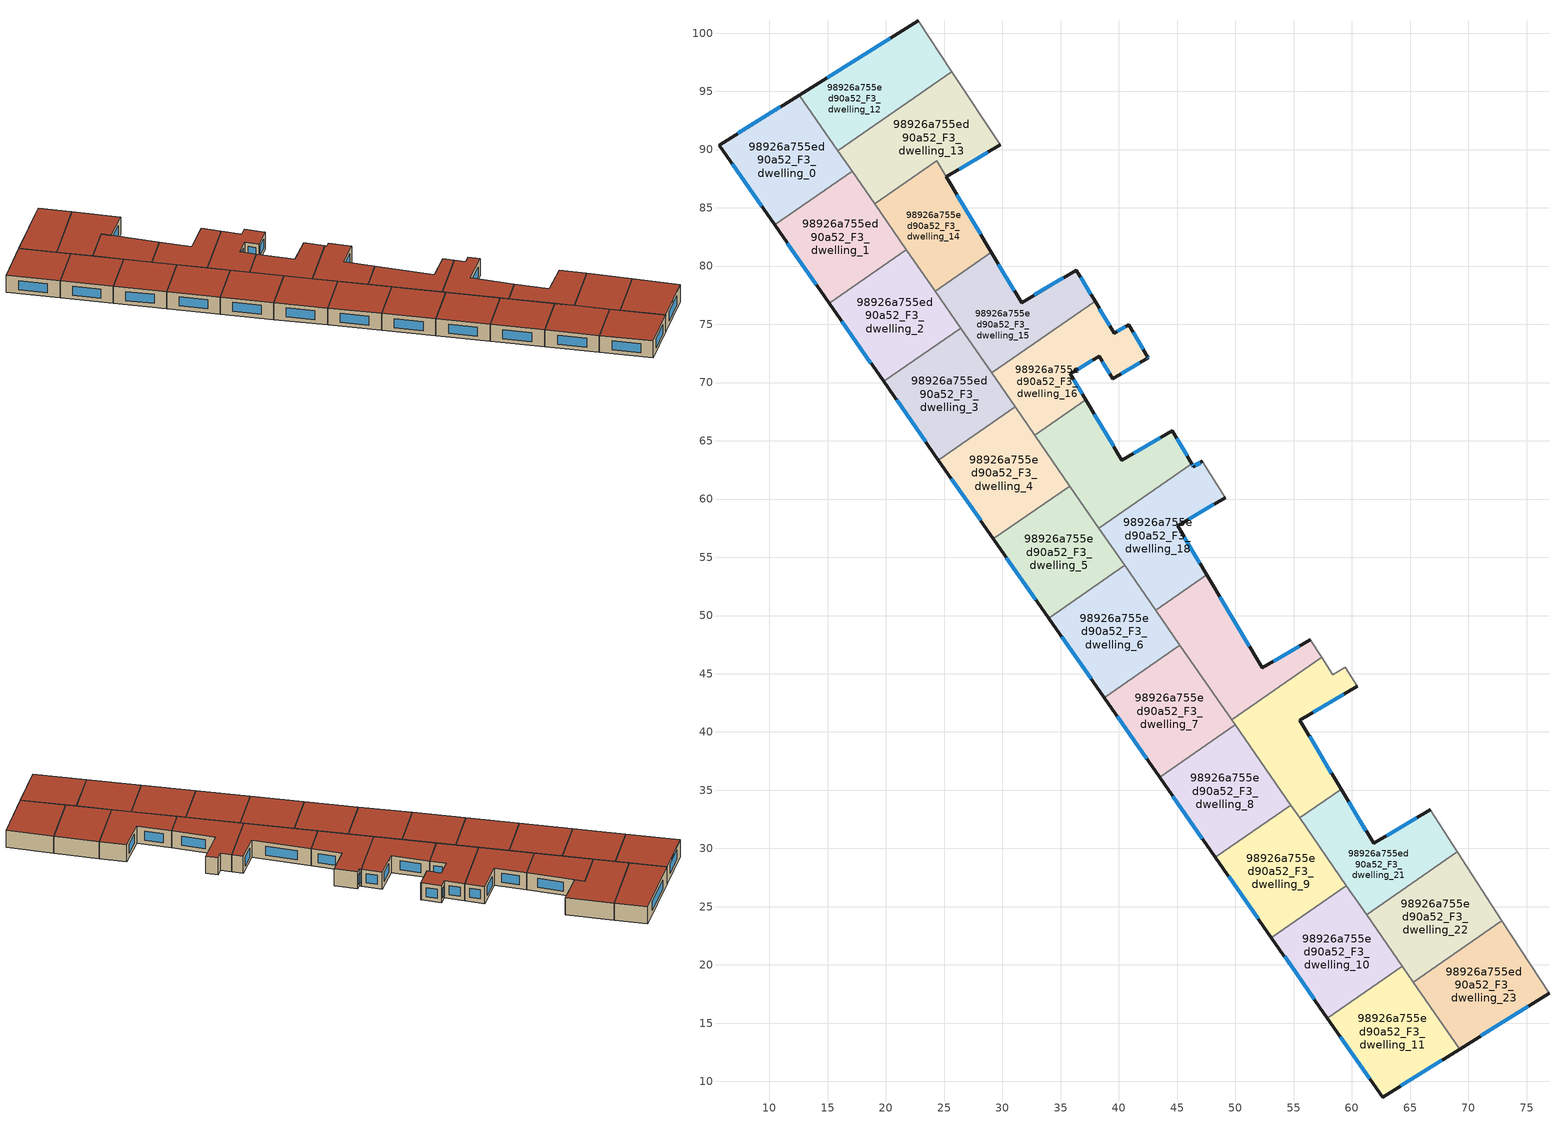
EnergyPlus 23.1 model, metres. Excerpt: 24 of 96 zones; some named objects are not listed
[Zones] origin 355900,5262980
98926a755ed90a52_F3_dwelling_0
 floor to 98926a755ed90a52_F2_dwelling_0 (EU_floor_Construction): 12.56,94.68 17.09,88.14 10.44,83.54 5.67,90.38 z9
 wall outside (EU_wall_Construction): 12.56,94.68 5.67,90.38 10.44,83.54 z9:12
 wall to 98926a755ed90a52_F3_dwelling_1 (EU_wall_Construction): 10.44,83.54 17.09,88.14 z9:12
 wall to 98926a755ed90a52_F3_dwelling_12 (EU_wall_Construction): 15.86,89.91 12.56,94.68 z9:12
 wall to 98926a755ed90a52_F3_dwelling_13 (EU_wall_Construction): 17.09,88.14 15.86,89.91 z9:12
 window (EU_Window_Construction): 6.79,88.77 9.32,85.14 / 10.95,93.67 7.29,91.39 z9.7:11.3
 roof outside (EU_roof_Construction): 17.09,88.14 12.56,94.68 5.67,90.38 10.44,83.54 z12
98926a755ed90a52_F3_dwelling_1
 floor to 98926a755ed90a52_F2_dwelling_1 (EU_floor_Construction): 17.09,88.14 21.75,81.41 15.12,76.83 10.44,83.54 z9
 wall outside (EU_wall_Construction): 10.44,83.54 15.12,76.83 z9:12
 wall to 98926a755ed90a52_F3_dwelling_2 (EU_wall_Construction): 15.12,76.83 21.75,81.41 z9:12
 wall to 98926a755ed90a52_F3_dwelling_14 (EU_wall_Construction): 21.75,81.41 19.03,85.34 z9:12
 wall to 98926a755ed90a52_F3_dwelling_13 (EU_wall_Construction): 19.03,85.34 17.09,88.14 z9:12
 window (EU_Window_Construction): 11.54,81.96 14.02,78.4 z9.7:11.3
 roof outside (EU_roof_Construction): 21.75,81.41 17.09,88.14 10.44,83.54 15.12,76.83 z12
98926a755ed90a52_F3_dwelling_10
 floor to 98926a755ed90a52_F2_dwelling_10 (EU_floor_Construction): 59.54,26.81 64.34,19.88 57.91,15.43 53.09,22.35 z9
 wall outside (EU_wall_Construction): 53.09,22.35 57.91,15.43 z9:12
 wall to 98926a755ed90a52_F3_dwelling_11 (EU_wall_Construction): 57.91,15.43 64.34,19.88 z9:12
 wall to 98926a755ed90a52_F3_dwelling_9 (EU_wall_Construction): 59.54,26.81 53.09,22.35 z9:12
 wall to 98926a755ed90a52_F3_dwelling_22 (EU_wall_Construction): 64.34,19.88 61.27,24.32 z9:12
 wall to 98926a755ed90a52_F3_dwelling_21 (EU_wall_Construction): 61.27,24.32 59.54,26.81 z9:12
 window (EU_Window_Construction): 54.22,20.73 56.78,17.06 z9.7:11.3
 roof outside (EU_roof_Construction): 64.34,19.88 59.54,26.81 53.09,22.35 57.91,15.43 z12
98926a755ed90a52_F3_dwelling_11
 floor to 98926a755ed90a52_F2_dwelling_11 (EU_floor_Construction): 64.34,19.88 69.26,12.78 62.64,8.65 57.91,15.43 z9
 wall outside (EU_wall_Construction): 57.91,15.43 62.64,8.65 69.26,12.78 z9:12
 wall to 98926a755ed90a52_F3_dwelling_23 (EU_wall_Construction): 69.26,12.78 65.28,18.53 z9:12
 wall to 98926a755ed90a52_F3_dwelling_22 (EU_wall_Construction): 65.28,18.53 64.34,19.88 z9:12
 window (EU_Window_Construction): 64.2,9.62 67.71,11.81 / 59.02,13.84 61.53,10.24 z9.7:11.3
 roof outside (EU_roof_Construction): 69.26,12.78 64.34,19.88 57.91,15.43 62.64,8.65 z12
98926a755ed90a52_F3_dwelling_12
 floor to 98926a755ed90a52_F2_dwelling_12 (EU_floor_Construction): 22.78,101.06 25.66,96.7 15.86,89.91 12.56,94.68 z9
 wall outside (EU_wall_Construction): 22.78,101.06 12.56,94.68 z9:12
 wall to 98926a755ed90a52_F3_dwelling_13 (EU_wall_Construction): 15.86,89.91 25.66,96.7 z9:12
 wall adiabatic (EU_wall_Construction): 25.66,96.7 22.78,101.06 z9:12
 window (EU_Window_Construction): 20.38,99.56 14.96,96.18 z9.7:11.3
 roof outside (EU_roof_Construction): 25.66,96.7 22.78,101.06 12.56,94.68 15.86,89.91 z12
98926a755ed90a52_F3_dwelling_13
 floor to 98926a755ed90a52_F2_dwelling_13 (EU_floor_Construction): 25.66,96.7 29.83,90.42 25.2,87.66 24.38,89.04 19.03,85.34 15.86,89.91 z9
 wall outside (EU_wall_Construction): 25.2,87.66 29.83,90.42 z9:12
 wall adiabatic (EU_wall_Construction): 29.83,90.42 25.66,96.7 z9:12
 wall to 98926a755ed90a52_F3_dwelling_14 (EU_wall_Construction): 19.03,85.34 24.37,89.04 / 24.38,89.04 25.2,87.66 z9:12
 window (EU_Window_Construction): 26.28,88.31 28.74,89.77 z9.7:11.3
 roof outside (EU_roof_Construction): 29.83,90.42 25.66,96.7 15.86,89.91 19.03,85.34 24.38,89.04 25.2,87.66 z12
98926a755ed90a52_F3_dwelling_14
 floor to 98926a755ed90a52_F2_dwelling_14 (EU_floor_Construction): 25.2,87.66 29.06,81.19 24.22,77.84 19.03,85.34 24.37,89.04 z9
 wall outside (EU_wall_Construction): 29.06,81.19 25.2,87.66 z9:12
 wall to 98926a755ed90a52_F3_dwelling_15 (EU_wall_Construction): 24.22,77.84 29.06,81.19 z9:12
 wall to 98926a755ed90a52_F3_dwelling_2 (EU_wall_Construction): 21.75,81.41 24.22,77.84 z9:12
 window (EU_Window_Construction): 28.15,82.71 26.11,86.14 z9.7:11.3
 roof outside (EU_roof_Construction): 29.06,81.19 25.2,87.66 24.37,89.04 19.03,85.34 24.22,77.84 z12
98926a755ed90a52_F3_dwelling_15
 floor to 98926a755ed90a52_F2_dwelling_15 (EU_floor_Construction): 36.35,79.66 37.96,76.97 29.08,70.82 24.22,77.84 29.06,81.19 31.64,76.86 z9
 wall outside (EU_wall_Construction): 37.96,76.97 36.35,79.66 31.64,76.86 29.06,81.19 z9:12
 wall to 98926a755ed90a52_F3_dwelling_16 (EU_wall_Construction): 29.08,70.82 37.96,76.97 z9:12
 wall to 98926a755ed90a52_F3_dwelling_3 (EU_wall_Construction): 26.42,74.67 29.08,70.82 z9:12
 wall to 98926a755ed90a52_F3_dwelling_2 (EU_wall_Construction): 24.22,77.84 26.42,74.67 z9:12
 window (EU_Window_Construction): 31.04,77.88 29.67,80.18 / 35.24,79 32.75,77.52 / 37.58,77.6 36.72,79.03 z9.7:11.3
 roof outside (EU_roof_Construction): 37.96,76.97 36.35,79.66 31.64,76.86 29.06,81.19 24.22,77.84 29.08,70.82 z12
98926a755ed90a52_F3_dwelling_16
 floor to 98926a755ed90a52_F2_dwelling_16 (EU_floor_Construction): 40.84,74.97 42.49,72.19 42.53,72.12 39.47,70.31 38.32,72.25 35.83,70.77 37.17,68.51 32.78,65.47 29.08,70.82 37.96,76.97 39.59,74.23 z9
 wall outside (EU_wall_Construction): 37.17,68.51 35.83,70.77 38.32,72.25 39.47,70.31 42.53,72.12 42.49,72.19 40.84,74.97 39.59,74.23 37.96,76.97 z9:12
 wall to 98926a755ed90a52_F3_dwelling_17 (EU_wall_Construction): 32.78,65.47 37.17,68.51 z9:12
 wall to 98926a755ed90a52_F3_dwelling_4 (EU_wall_Construction): 31.1,67.9 32.78,65.47 z9:12
 wall to 98926a755ed90a52_F3_dwelling_3 (EU_wall_Construction): 29.08,70.82 31.1,67.9 z9:12
 window (EU_Window_Construction): 40.19,70.74 41.81,71.7 / 38.59,71.79 39.2,70.76 / 36.41,71.11 37.73,71.9 / 36.86,69.04 36.14,70.24 / 39.2,74.87 38.34,76.32 / 40.54,74.8 39.88,74.4 / 42.1,72.84 41.22,74.32 / 42.52,72.14 42.5,72.18 z9.7:11.3
 roof outside (EU_roof_Construction): 39.47,70.31 42.53,72.12 42.49,72.19 40.84,74.97 39.59,74.23 37.96,76.97 29.08,70.82 32.78,65.47 37.17,68.51 35.83,70.77 38.32,72.25 z12
98926a755ed90a52_F3_dwelling_17
 floor to 98926a755ed90a52_F2_dwelling_17 (EU_floor_Construction): 44.57,65.87 46.26,63.03 38.29,57.51 32.78,65.47 37.17,68.51 40.27,63.33 z9
 wall outside (EU_wall_Construction): 46.26,63.03 44.57,65.87 40.27,63.33 37.17,68.51 z9:12
 wall to 98926a755ed90a52_F3_dwelling_18 (EU_wall_Construction): 38.29,57.51 46.26,63.03 z9:12
 wall to 98926a755ed90a52_F3_dwelling_5 (EU_wall_Construction): 35.8,61.11 38.29,57.51 z9:12
 wall to 98926a755ed90a52_F3_dwelling_4 (EU_wall_Construction): 32.78,65.47 35.8,61.11 z9:12
 window (EU_Window_Construction): 39.54,64.55 37.9,67.3 / 43.56,65.27 41.28,63.93 / 45.86,63.7 44.96,65.2 z9.7:11.3
 roof outside (EU_roof_Construction): 46.26,63.03 44.57,65.87 40.27,63.33 37.17,68.51 32.78,65.47 38.29,57.51 z12
98926a755ed90a52_F3_dwelling_18
 floor to 98926a755ed90a52_F2_dwelling_18 (EU_floor_Construction): 47.15,63.23 49.13,60.12 45.04,57.7 47.55,53.49 43.17,50.46 38.29,57.51 46.26,63.03 46.4,62.79 z9
 wall outside (EU_wall_Construction): 47.55,53.49 45.04,57.7 49.13,60.12 / 47.15,63.23 46.4,62.79 46.26,63.03 z9:12
 wall adiabatic (EU_wall_Construction): 49.13,60.12 47.15,63.23 z9:12
 wall to 98926a755ed90a52_F3_dwelling_19 (EU_wall_Construction): 43.17,50.46 47.55,53.49 z9:12
 wall to 98926a755ed90a52_F3_dwelling_6 (EU_wall_Construction): 40.52,54.3 43.17,50.46 z9:12
 wall to 98926a755ed90a52_F3_dwelling_5 (EU_wall_Construction): 38.29,57.51 40.52,54.3 z9:12
 window (EU_Window_Construction): 46,58.26 48.17,59.55 / 46.97,54.48 45.63,56.71 / 46.37,62.84 46.29,62.97 / 46.97,63.12 46.58,62.89 z9.7:11.3
 roof outside (EU_roof_Construction): 47.55,53.49 45.04,57.7 49.13,60.12 47.15,63.23 46.4,62.79 46.26,63.03 38.29,57.51 43.17,50.46 z12
98926a755ed90a52_F3_dwelling_19
 floor to 98926a755ed90a52_F2_dwelling_19 (EU_floor_Construction): 56.44,47.93 57.41,46.41 49.68,41.06 43.17,50.46 47.55,53.49 52.33,45.5 z9
 wall outside (EU_wall_Construction): 56.44,47.93 52.33,45.5 47.55,53.49 z9:12
 wall to 98926a755ed90a52_F3_dwelling_20 (EU_wall_Construction): 49.68,41.06 57.41,46.41 z9:12
 wall adiabatic (EU_wall_Construction): 57.41,46.41 56.44,47.93 z9:12
 wall to 98926a755ed90a52_F3_dwelling_7 (EU_wall_Construction): 45.25,47.46 49.68,41.06 z9:12
 wall to 98926a755ed90a52_F3_dwelling_6 (EU_wall_Construction): 43.17,50.46 45.25,47.46 z9:12
 window (EU_Window_Construction): 51.21,47.37 48.68,51.61 / 55.47,47.36 53.3,46.07 z9.7:11.3
 roof outside (EU_roof_Construction): 57.41,46.41 56.44,47.93 52.33,45.5 47.55,53.49 43.17,50.46 49.68,41.06 z12
98926a755ed90a52_F3_dwelling_2
 floor to 98926a755ed90a52_F2_dwelling_2 (EU_floor_Construction): 21.75,81.41 26.42,74.67 19.81,70.1 15.12,76.83 z9
 wall outside (EU_wall_Construction): 15.12,76.83 19.81,70.1 z9:12
 wall to 98926a755ed90a52_F3_dwelling_3 (EU_wall_Construction): 19.81,70.1 26.42,74.67 z9:12
 window (EU_Window_Construction): 16.22,75.25 18.71,71.68 z9.7:11.3
 roof outside (EU_roof_Construction): 26.42,74.67 21.75,81.41 15.12,76.83 19.81,70.1 z12
98926a755ed90a52_F3_dwelling_20
 floor to 98926a755ed90a52_F2_dwelling_20 (EU_floor_Construction): 59.42,45.57 60.47,43.93 55.54,41 59.08,35.09 55.52,32.63 49.68,41.06 57.41,46.41 58.37,44.9 z9
 wall outside (EU_wall_Construction): 59.08,35.09 55.54,41 60.47,43.93 z9:12
 wall to 98926a755ed90a52_F3_dwelling_21 (EU_wall_Construction): 55.52,32.63 59.08,35.09 z9:12
 wall adiabatic (EU_wall_Construction): 60.47,43.93 59.42,45.57 58.37,44.9 57.41,46.41 z9:12
 wall to 98926a755ed90a52_F3_dwelling_8 (EU_wall_Construction): 50,40.6 54.76,33.72 z9:12
 wall to 98926a755ed90a52_F3_dwelling_7 (EU_wall_Construction): 49.68,41.06 50,40.6 z9:12
 wall to 98926a755ed90a52_F3_dwelling_9 (EU_wall_Construction): 54.76,33.72 55.52,32.63 z9:12
 window (EU_Window_Construction): 56.7,41.69 59.32,43.24 / 58.25,36.48 56.37,39.61 z9.7:11.3
 roof outside (EU_roof_Construction): 59.08,35.09 55.54,41 60.47,43.93 59.42,45.57 58.37,44.9 57.41,46.41 49.68,41.06 55.52,32.63 z12
98926a755ed90a52_F3_dwelling_21
 floor to 98926a755ed90a52_F2_dwelling_21 (EU_floor_Construction): 66.74,33.31 69.06,29.72 61.27,24.32 55.52,32.63 59.08,35.09 61.87,30.43 z9
 wall outside (EU_wall_Construction): 66.74,33.31 61.87,30.43 59.08,35.09 z9:12
 wall to 98926a755ed90a52_F3_dwelling_22 (EU_wall_Construction): 61.27,24.32 69.06,29.72 z9:12
 wall adiabatic (EU_wall_Construction): 69.06,29.72 66.74,33.31 z9:12
 wall to 98926a755ed90a52_F3_dwelling_9 (EU_wall_Construction): 55.52,32.63 59.54,26.81 z9:12
 window (EU_Window_Construction): 61.21,31.52 59.73,33.99 / 65.6,32.63 63.01,31.1 z9.7:11.3
 roof outside (EU_roof_Construction): 69.06,29.72 66.74,33.31 61.87,30.43 59.08,35.09 55.52,32.63 61.27,24.32 z12
98926a755ed90a52_F3_dwelling_22
 floor to 98926a755ed90a52_F2_dwelling_22 (EU_floor_Construction): 69.06,29.72 72.89,23.81 65.28,18.53 61.27,24.32 z9
 wall adiabatic (EU_wall_Construction): 72.89,23.81 69.06,29.72 z9:12
 wall to 98926a755ed90a52_F3_dwelling_23 (EU_wall_Construction): 65.28,18.53 72.89,23.81 z9:12
 roof outside (EU_roof_Construction): 72.89,23.81 69.06,29.72 61.27,24.32 65.28,18.53 z12
98926a755ed90a52_F3_dwelling_23
 floor to 98926a755ed90a52_F2_dwelling_23 (EU_floor_Construction): 72.89,23.81 76.93,17.57 69.26,12.78 65.28,18.53 z9
 wall outside (EU_wall_Construction): 69.26,12.78 76.93,17.57 z9:12
 wall adiabatic (EU_wall_Construction): 76.93,17.57 72.89,23.81 z9:12
 window (EU_Window_Construction): 71.06,13.9 75.13,16.44 z9.7:11.3
 roof outside (EU_roof_Construction): 76.93,17.57 72.89,23.81 65.28,18.53 69.26,12.78 z12
98926a755ed90a52_F3_dwelling_3
 floor to 98926a755ed90a52_F2_dwelling_3 (EU_floor_Construction): 26.42,74.67 31.1,67.9 24.52,63.34 19.81,70.1 z9
 wall outside (EU_wall_Construction): 19.81,70.1 24.52,63.34 z9:12
 wall to 98926a755ed90a52_F3_dwelling_4 (EU_wall_Construction): 24.52,63.34 31.1,67.9 z9:12
 window (EU_Window_Construction): 20.92,68.51 23.41,64.93 z9.7:11.3
 roof outside (EU_roof_Construction): 31.1,67.9 26.42,74.67 19.81,70.1 24.52,63.34 z12
98926a755ed90a52_F3_dwelling_4
 floor to 98926a755ed90a52_F2_dwelling_4 (EU_floor_Construction): 31.1,67.9 35.8,61.11 29.24,56.57 24.52,63.34 z9
 wall outside (EU_wall_Construction): 24.52,63.34 29.24,56.57 z9:12
 wall to 98926a755ed90a52_F3_dwelling_5 (EU_wall_Construction): 29.24,56.57 35.8,61.11 z9:12
 window (EU_Window_Construction): 25.63,61.75 28.13,58.16 z9.7:11.3
 roof outside (EU_roof_Construction): 35.8,61.11 31.1,67.9 24.52,63.34 29.24,56.57 z12
98926a755ed90a52_F3_dwelling_5
 floor to 98926a755ed90a52_F2_dwelling_5 (EU_floor_Construction): 35.8,61.11 40.52,54.3 33.98,49.77 29.24,56.57 z9
 wall outside (EU_wall_Construction): 29.24,56.57 33.98,49.77 z9:12
 wall to 98926a755ed90a52_F3_dwelling_6 (EU_wall_Construction): 33.98,49.77 40.52,54.3 z9:12
 window (EU_Window_Construction): 30.35,54.97 32.86,51.37 z9.7:11.3
 roof outside (EU_roof_Construction): 40.52,54.3 35.8,61.11 29.24,56.57 33.98,49.77 z12
98926a755ed90a52_F3_dwelling_6
 floor to 98926a755ed90a52_F2_dwelling_6 (EU_floor_Construction): 40.52,54.3 45.25,47.46 38.73,42.95 33.98,49.77 z9
 wall outside (EU_wall_Construction): 33.98,49.77 38.73,42.95 z9:12
 wall to 98926a755ed90a52_F3_dwelling_7 (EU_wall_Construction): 38.73,42.95 45.25,47.46 z9:12
 window (EU_Window_Construction): 35.09,48.17 37.62,44.55 z9.7:11.3
 roof outside (EU_roof_Construction): 45.25,47.46 40.52,54.3 33.98,49.77 38.73,42.95 z12
98926a755ed90a52_F3_dwelling_7
 floor to 98926a755ed90a52_F2_dwelling_7 (EU_floor_Construction): 45.25,47.46 50,40.6 43.5,36.11 38.73,42.95 z9
 wall outside (EU_wall_Construction): 38.73,42.95 43.5,36.11 z9:12
 wall to 98926a755ed90a52_F3_dwelling_8 (EU_wall_Construction): 43.5,36.11 50,40.6 z9:12
 window (EU_Window_Construction): 39.85,41.34 42.38,37.71 z9.7:11.3
 roof outside (EU_roof_Construction): 50,40.6 45.25,47.46 38.73,42.95 43.5,36.11 z12
98926a755ed90a52_F3_dwelling_8
 floor to 98926a755ed90a52_F2_dwelling_8 (EU_floor_Construction): 50,40.6 54.76,33.72 48.29,29.24 43.5,36.11 z9
 wall outside (EU_wall_Construction): 43.5,36.11 48.29,29.24 z9:12
 wall to 98926a755ed90a52_F3_dwelling_9 (EU_wall_Construction): 48.29,29.24 54.76,33.72 z9:12
 window (EU_Window_Construction): 44.63,34.49 47.16,30.85 z9.7:11.3
 roof outside (EU_roof_Construction): 54.76,33.72 50,40.6 43.5,36.11 48.29,29.24 z12
98926a755ed90a52_F3_dwelling_9
 floor to 98926a755ed90a52_F2_dwelling_9 (EU_floor_Construction): 54.76,33.72 59.54,26.81 53.09,22.35 48.29,29.24 z9
 wall outside (EU_wall_Construction): 48.29,29.24 53.09,22.35 z9:12
 window (EU_Window_Construction): 49.42,27.62 51.96,23.97 z9.7:11.3
 roof outside (EU_roof_Construction): 59.54,26.81 54.76,33.72 48.29,29.24 53.09,22.35 z12
[Building]
EU S2 Campaign: North Axis=0; Terrain=City; Solar Distribution=FullExterior
[Site:Location]
Budapest.Ferenc.Liszt.Intl.AP: Latitude=47.437; Longitude=19.256; Time Zone=1; Elevation=185
[SizingPeriod:WeatherFileDays]
AnnualSizingPeriod: Begin Month=1; Begin Day of Month=1; End Month=12; End Day of Month=31; Day of Week for Start Day=Monday; Use Weather File Daylight Saving Period=No; Use Weather File Rain and Snow Indicators=No
[MATERIAL]
EU_InternalMass_Material: Roughness=MediumRough; Thickness=0.1; Conductivity=1; Density=1800; Specific Heat=900; Thermal Absorptance=0.9; Solar Absorptance=0.7; Visible Absorptance=0.7
[MATERIAL:NOMASS] Roughness=MediumRough; Thermal Absorptance=0.9; Solar Absorptance=0.7; Visible Absorptance=0.7
Name | Thermal Resistance
EU_wall_NoMass | 0.832559
EU_roof_NoMass | 1.39638
EU_floor_NoMass | 0.872794
[WINDOWMATERIAL:SIMPLEGLAZINGSYSTEM]
EU_Window_SimpleGlazing: UFactor=2.79869; Solar Heat Gain Coefficient=0.75; Visible Transmittance=0.75
[CONSTRUCTION]
EU_wall_Construction: EU_wall_NoMass
EU_roof_Construction: EU_roof_NoMass
EU_floor_Construction: EU_floor_NoMass
EU_Window_Construction: EU_Window_SimpleGlazing
EU_InternalMass_Construction: EU_InternalMass_Material
[ZONE] Type=1; Multiplier=1; Ceiling Height=autocalculate; Floor Area=autocalculate; Part of Total Floor Area=Yes
Name | Volume
98926a755ed90a52_F3_dwelling_0 | 198.057
98926a755ed90a52_F3_dwelling_1 | 198.036
98926a755ed90a52_F3_dwelling_10 | 198.038
98926a755ed90a52_F3_dwelling_11 | 198.054
98926a755ed90a52_F3_dwelling_12; 98926a755ed90a52_F3_dwelling_9 | 198.048
98926a755ed90a52_F3_dwelling_13 | 226.72
98926a755ed90a52_F3_dwelling_14 | 169.36
98926a755ed90a52_F3_dwelling_15 | 198.058
98926a755ed90a52_F3_dwelling_16 | 198.185
98926a755ed90a52_F3_dwelling_17 | 197.913
98926a755ed90a52_F3_dwelling_18 | 198.033
98926a755ed90a52_F3_dwelling_19; 98926a755ed90a52_F3_dwelling_6 | 198.055
98926a755ed90a52_F3_dwelling_2 | 198.059
98926a755ed90a52_F3_dwelling_20; 98926a755ed90a52_F3_dwelling_7 | 198.04
98926a755ed90a52_F3_dwelling_21 | 198.044
98926a755ed90a52_F3_dwelling_22; 98926a755ed90a52_F3_dwelling_23 | 198.05
98926a755ed90a52_F3_dwelling_3 | 198.022
98926a755ed90a52_F3_dwelling_4 | 198.056
98926a755ed90a52_F3_dwelling_5 | 198.049
98926a755ed90a52_F3_dwelling_8 | 198.034
[INTERNALMASS] Construction=EU_InternalMass_Construction
Name | Zone or ZoneList | Surface Area
98926a755ed90a52_F3_dwelling_0_EU_InternalMass | 98926a755ed90a52_F3_dwelling_0 | 66.0191
98926a755ed90a52_F3_dwelling_1_EU_InternalMass | 98926a755ed90a52_F3_dwelling_1 | 66.0119
98926a755ed90a52_F3_dwelling_2_EU_InternalMass | 98926a755ed90a52_F3_dwelling_2 | 66.0197
98926a755ed90a52_F3_dwelling_3_EU_InternalMass | 98926a755ed90a52_F3_dwelling_3 | 66.0072
98926a755ed90a52_F3_dwelling_4_EU_InternalMass | 98926a755ed90a52_F3_dwelling_4 | 66.0186
98926a755ed90a52_F3_dwelling_5_EU_InternalMass | 98926a755ed90a52_F3_dwelling_5 | 66.0165
98926a755ed90a52_F3_dwelling_6_EU_InternalMass | 98926a755ed90a52_F3_dwelling_6 | 66.0181
98926a755ed90a52_F3_dwelling_7_EU_InternalMass | 98926a755ed90a52_F3_dwelling_7 | 66.0136
98926a755ed90a52_F3_dwelling_8_EU_InternalMass | 98926a755ed90a52_F3_dwelling_8 | 66.0113
98926a755ed90a52_F3_dwelling_9_EU_InternalMass | 98926a755ed90a52_F3_dwelling_9 | 66.016
98926a755ed90a52_F3_dwelling_10_EU_InternalMass | 98926a755ed90a52_F3_dwelling_10 | 66.0126
98926a755ed90a52_F3_dwelling_11_EU_InternalMass | 98926a755ed90a52_F3_dwelling_11 | 66.018
98926a755ed90a52_F3_dwelling_12_EU_InternalMass | 98926a755ed90a52_F3_dwelling_12 | 66.016
98926a755ed90a52_F3_dwelling_13_EU_InternalMass | 98926a755ed90a52_F3_dwelling_13 | 75.5717
98926a755ed90a52_F3_dwelling_14_EU_InternalMass | 98926a755ed90a52_F3_dwelling_14 | 56.4569
98926a755ed90a52_F3_dwelling_15_EU_InternalMass | 98926a755ed90a52_F3_dwelling_15 | 66.0194
98926a755ed90a52_F3_dwelling_16_EU_InternalMass | 98926a755ed90a52_F3_dwelling_16 | 66.0619
98926a755ed90a52_F3_dwelling_17_EU_InternalMass | 98926a755ed90a52_F3_dwelling_17 | 65.971
98926a755ed90a52_F3_dwelling_18_EU_InternalMass | 98926a755ed90a52_F3_dwelling_18 | 66.011
98926a755ed90a52_F3_dwelling_19_EU_InternalMass | 98926a755ed90a52_F3_dwelling_19 | 66.0182
98926a755ed90a52_F3_dwelling_20_EU_InternalMass | 98926a755ed90a52_F3_dwelling_20 | 66.0134
98926a755ed90a52_F3_dwelling_21_EU_InternalMass | 98926a755ed90a52_F3_dwelling_21 | 66.0145
98926a755ed90a52_F3_dwelling_22_EU_InternalMass | 98926a755ed90a52_F3_dwelling_22 | 66.0167
98926a755ed90a52_F3_dwelling_23_EU_InternalMass | 98926a755ed90a52_F3_dwelling_23 | 66.0168
[OTHEREQUIPMENT] Fuel Type=Electricity; Design Level Calculation Method=Watts/Area; Power per Zone Floor Area=1; Fraction Latent=0; Fraction Radiant=0; Fraction Lost=0; Carbon Dioxide Generation Rate=0; EndUse Subcategory=EU_Step8_InternalGains
Name | Zone or ZoneList or Space or SpaceList | Schedule
EU_Step8_InternalGain_98926a755ed90a52_F3_dwelling_0_f000 | 98926a755ed90a52_F3_dwelling_0 | EU_Step8_GainSchedule_98926a755ed90a52_F3_dwelling_0_f000
EU_Step8_InternalGain_98926a755ed90a52_F3_dwelling_1_f000 | 98926a755ed90a52_F3_dwelling_1 | EU_Step8_GainSchedule_98926a755ed90a52_F3_dwelling_1_f000
EU_Step8_InternalGain_98926a755ed90a52_F3_dwelling_2_f000 | 98926a755ed90a52_F3_dwelling_2 | EU_Step8_GainSchedule_98926a755ed90a52_F3_dwelling_2_f000
EU_Step8_InternalGain_98926a755ed90a52_F3_dwelling_3_f000 | 98926a755ed90a52_F3_dwelling_3 | EU_Step8_GainSchedule_98926a755ed90a52_F3_dwelling_3_f000
EU_Step8_InternalGain_98926a755ed90a52_F3_dwelling_4_f000 | 98926a755ed90a52_F3_dwelling_4 | EU_Step8_GainSchedule_98926a755ed90a52_F3_dwelling_4_f000
EU_Step8_InternalGain_98926a755ed90a52_F3_dwelling_5_f000 | 98926a755ed90a52_F3_dwelling_5 | EU_Step8_GainSchedule_98926a755ed90a52_F3_dwelling_5_f000
EU_Step8_InternalGain_98926a755ed90a52_F3_dwelling_6_f000 | 98926a755ed90a52_F3_dwelling_6 | EU_Step8_GainSchedule_98926a755ed90a52_F3_dwelling_6_f000
EU_Step8_InternalGain_98926a755ed90a52_F3_dwelling_7_f000 | 98926a755ed90a52_F3_dwelling_7 | EU_Step8_GainSchedule_98926a755ed90a52_F3_dwelling_7_f000
EU_Step8_InternalGain_98926a755ed90a52_F3_dwelling_8_f000 | 98926a755ed90a52_F3_dwelling_8 | EU_Step8_GainSchedule_98926a755ed90a52_F3_dwelling_8_f000
EU_Step8_InternalGain_98926a755ed90a52_F3_dwelling_9_f000 | 98926a755ed90a52_F3_dwelling_9 | EU_Step8_GainSchedule_98926a755ed90a52_F3_dwelling_9_f000
EU_Step8_InternalGain_98926a755ed90a52_F3_dwelling_10_f000 | 98926a755ed90a52_F3_dwelling_10 | EU_Step8_GainSchedule_98926a755ed90a52_F3_dwelling_10_f000
EU_Step8_InternalGain_98926a755ed90a52_F3_dwelling_11_f000 | 98926a755ed90a52_F3_dwelling_11 | EU_Step8_GainSchedule_98926a755ed90a52_F3_dwelling_11_f000
EU_Step8_InternalGain_98926a755ed90a52_F3_dwelling_12_f000 | 98926a755ed90a52_F3_dwelling_12 | EU_Step8_GainSchedule_98926a755ed90a52_F3_dwelling_12_f000
EU_Step8_InternalGain_98926a755ed90a52_F3_dwelling_13_f000 | 98926a755ed90a52_F3_dwelling_13 | EU_Step8_GainSchedule_98926a755ed90a52_F3_dwelling_13_f000
EU_Step8_InternalGain_98926a755ed90a52_F3_dwelling_14_f000 | 98926a755ed90a52_F3_dwelling_14 | EU_Step8_GainSchedule_98926a755ed90a52_F3_dwelling_14_f000
EU_Step8_InternalGain_98926a755ed90a52_F3_dwelling_15_f000 | 98926a755ed90a52_F3_dwelling_15 | EU_Step8_GainSchedule_98926a755ed90a52_F3_dwelling_15_f000
EU_Step8_InternalGain_98926a755ed90a52_F3_dwelling_16_f000 | 98926a755ed90a52_F3_dwelling_16 | EU_Step8_GainSchedule_98926a755ed90a52_F3_dwelling_16_f000
EU_Step8_InternalGain_98926a755ed90a52_F3_dwelling_17_f000 | 98926a755ed90a52_F3_dwelling_17 | EU_Step8_GainSchedule_98926a755ed90a52_F3_dwelling_17_f000
EU_Step8_InternalGain_98926a755ed90a52_F3_dwelling_18_f000 | 98926a755ed90a52_F3_dwelling_18 | EU_Step8_GainSchedule_98926a755ed90a52_F3_dwelling_18_f000
EU_Step8_InternalGain_98926a755ed90a52_F3_dwelling_19_f000 | 98926a755ed90a52_F3_dwelling_19 | EU_Step8_GainSchedule_98926a755ed90a52_F3_dwelling_19_f000
EU_Step8_InternalGain_98926a755ed90a52_F3_dwelling_20_f000 | 98926a755ed90a52_F3_dwelling_20 | EU_Step8_GainSchedule_98926a755ed90a52_F3_dwelling_20_f000
EU_Step8_InternalGain_98926a755ed90a52_F3_dwelling_21_f000 | 98926a755ed90a52_F3_dwelling_21 | EU_Step8_GainSchedule_98926a755ed90a52_F3_dwelling_21_f000
EU_Step8_InternalGain_98926a755ed90a52_F3_dwelling_22_f000 | 98926a755ed90a52_F3_dwelling_22 | EU_Step8_GainSchedule_98926a755ed90a52_F3_dwelling_22_f000
EU_Step8_InternalGain_98926a755ed90a52_F3_dwelling_23_f000 | 98926a755ed90a52_F3_dwelling_23 | EU_Step8_GainSchedule_98926a755ed90a52_F3_dwelling_23_f000
[ZONEVENTILATION:DESIGNFLOWRATE] Schedule=EU_AlwaysOn; Design Flow Rate Calculation Method=AirChanges/Hour; Air Changes per Hour=0.475469; Ventilation Type=Natural; Fan Pressure Rise=0; Fan Total Efficiency=1; Constant Term Coefficient=1; Temperature Term Coefficient=0; Velocity Term Coefficient=0; Velocity Squared Term Coefficient=0; Minimum Indoor Temperature=-100; Maximum Indoor Temperature=100; Delta Temperature=-100; Minimum Outdoor Temperature=-100; Maximum Outdoor Temperature=100; Maximum Wind Speed=40
Name | Zone or ZoneList or Space or SpaceList
EU_ConstantAir_98926a755ed90a52_F3_dwelling_0 | 98926a755ed90a52_F3_dwelling_0
EU_ConstantAir_98926a755ed90a52_F3_dwelling_1 | 98926a755ed90a52_F3_dwelling_1
EU_ConstantAir_98926a755ed90a52_F3_dwelling_2 | 98926a755ed90a52_F3_dwelling_2
EU_ConstantAir_98926a755ed90a52_F3_dwelling_3 | 98926a755ed90a52_F3_dwelling_3
EU_ConstantAir_98926a755ed90a52_F3_dwelling_4 | 98926a755ed90a52_F3_dwelling_4
EU_ConstantAir_98926a755ed90a52_F3_dwelling_5 | 98926a755ed90a52_F3_dwelling_5
EU_ConstantAir_98926a755ed90a52_F3_dwelling_6 | 98926a755ed90a52_F3_dwelling_6
EU_ConstantAir_98926a755ed90a52_F3_dwelling_7 | 98926a755ed90a52_F3_dwelling_7
EU_ConstantAir_98926a755ed90a52_F3_dwelling_8 | 98926a755ed90a52_F3_dwelling_8
EU_ConstantAir_98926a755ed90a52_F3_dwelling_9 | 98926a755ed90a52_F3_dwelling_9
EU_ConstantAir_98926a755ed90a52_F3_dwelling_10 | 98926a755ed90a52_F3_dwelling_10
EU_ConstantAir_98926a755ed90a52_F3_dwelling_11 | 98926a755ed90a52_F3_dwelling_11
EU_ConstantAir_98926a755ed90a52_F3_dwelling_12 | 98926a755ed90a52_F3_dwelling_12
EU_ConstantAir_98926a755ed90a52_F3_dwelling_13 | 98926a755ed90a52_F3_dwelling_13
EU_ConstantAir_98926a755ed90a52_F3_dwelling_14 | 98926a755ed90a52_F3_dwelling_14
EU_ConstantAir_98926a755ed90a52_F3_dwelling_15 | 98926a755ed90a52_F3_dwelling_15
EU_ConstantAir_98926a755ed90a52_F3_dwelling_16 | 98926a755ed90a52_F3_dwelling_16
EU_ConstantAir_98926a755ed90a52_F3_dwelling_17 | 98926a755ed90a52_F3_dwelling_17
EU_ConstantAir_98926a755ed90a52_F3_dwelling_18 | 98926a755ed90a52_F3_dwelling_18
EU_ConstantAir_98926a755ed90a52_F3_dwelling_19 | 98926a755ed90a52_F3_dwelling_19
EU_ConstantAir_98926a755ed90a52_F3_dwelling_20 | 98926a755ed90a52_F3_dwelling_20
EU_ConstantAir_98926a755ed90a52_F3_dwelling_21 | 98926a755ed90a52_F3_dwelling_21
EU_ConstantAir_98926a755ed90a52_F3_dwelling_22 | 98926a755ed90a52_F3_dwelling_22
EU_ConstantAir_98926a755ed90a52_F3_dwelling_23 | 98926a755ed90a52_F3_dwelling_23
[HVACTEMPLATE:ZONE:IDEALLOADSAIRSYSTEM] System Availability Schedule=EU_AlwaysOn; Maximum Heating Supply Air Temperature=50; Minimum Cooling Supply Air Temperature=13; Maximum Heating Supply Air Humidity Ratio=0.0156; Minimum Cooling Supply Air Humidity Ratio=0.0077; Heating Limit=NoLimit; Cooling Limit=NoLimit; Heating Availability Schedule=EU_AlwaysOn; Cooling Availability Schedule=EU_CoolingOff; Dehumidification Control Type=ConstantSensibleHeatRatio; Cooling Sensible Heat Ratio=0.7; Dehumidification Setpoint=60; Humidification Control Type=None; Humidification Setpoint=30; Outdoor Air Method=None; Outdoor Air Flow Rate per Person=0.00944; Outdoor Air Flow Rate per Zone Floor Area=0; Outdoor Air Flow Rate per Zone=0; Demand Controlled Ventilation Type=None; Outdoor Air Economizer Type=NoEconomizer; Heat Recovery Type=None; Sensible Heat Recovery Effectiveness=0.7; Latent Heat Recovery Effectiveness=0.65
Name | Template Thermostat
98926a755ed90a52_F3_dwelling_0 | EU_HeatOnly_98926a755ed90a52_F3_dwelling_0
98926a755ed90a52_F3_dwelling_1 | EU_HeatOnly_98926a755ed90a52_F3_dwelling_1
98926a755ed90a52_F3_dwelling_2 | EU_HeatOnly_98926a755ed90a52_F3_dwelling_2
98926a755ed90a52_F3_dwelling_3 | EU_HeatOnly_98926a755ed90a52_F3_dwelling_3
98926a755ed90a52_F3_dwelling_4 | EU_HeatOnly_98926a755ed90a52_F3_dwelling_4
98926a755ed90a52_F3_dwelling_5 | EU_HeatOnly_98926a755ed90a52_F3_dwelling_5
98926a755ed90a52_F3_dwelling_6 | EU_HeatOnly_98926a755ed90a52_F3_dwelling_6
98926a755ed90a52_F3_dwelling_7 | EU_HeatOnly_98926a755ed90a52_F3_dwelling_7
98926a755ed90a52_F3_dwelling_8 | EU_HeatOnly_98926a755ed90a52_F3_dwelling_8
98926a755ed90a52_F3_dwelling_9 | EU_HeatOnly_98926a755ed90a52_F3_dwelling_9
98926a755ed90a52_F3_dwelling_10 | EU_HeatOnly_98926a755ed90a52_F3_dwelling_10
98926a755ed90a52_F3_dwelling_11 | EU_HeatOnly_98926a755ed90a52_F3_dwelling_11
98926a755ed90a52_F3_dwelling_12 | EU_HeatOnly_98926a755ed90a52_F3_dwelling_12
98926a755ed90a52_F3_dwelling_13 | EU_HeatOnly_98926a755ed90a52_F3_dwelling_13
98926a755ed90a52_F3_dwelling_14 | EU_HeatOnly_98926a755ed90a52_F3_dwelling_14
98926a755ed90a52_F3_dwelling_15 | EU_HeatOnly_98926a755ed90a52_F3_dwelling_15
98926a755ed90a52_F3_dwelling_16 | EU_HeatOnly_98926a755ed90a52_F3_dwelling_16
98926a755ed90a52_F3_dwelling_17 | EU_HeatOnly_98926a755ed90a52_F3_dwelling_17
98926a755ed90a52_F3_dwelling_18 | EU_HeatOnly_98926a755ed90a52_F3_dwelling_18
98926a755ed90a52_F3_dwelling_19 | EU_HeatOnly_98926a755ed90a52_F3_dwelling_19
98926a755ed90a52_F3_dwelling_20 | EU_HeatOnly_98926a755ed90a52_F3_dwelling_20
98926a755ed90a52_F3_dwelling_21 | EU_HeatOnly_98926a755ed90a52_F3_dwelling_21
98926a755ed90a52_F3_dwelling_22 | EU_HeatOnly_98926a755ed90a52_F3_dwelling_22
98926a755ed90a52_F3_dwelling_23 | EU_HeatOnly_98926a755ed90a52_F3_dwelling_23
[SIZING:ZONE] Zone Cooling Design Supply Air Temperature Input Method=SupplyAirTemperature; Zone Cooling Design Supply Air Temperature=13; Zone Heating Design Supply Air Temperature Input Method=SupplyAirTemperature; Zone Heating Design Supply Air Temperature=50; Zone Cooling Design Supply Air Humidity Ratio=0.008; Zone Heating Design Supply Air Humidity Ratio=0.008; Cooling Design Air Flow Method=DesignDay; Cooling Design Air Flow Rate=0; Cooling Minimum Air Flow per Zone Floor Area=0.000762; Cooling Minimum Air Flow=0; Cooling Minimum Air Flow Fraction=0.2; Heating Design Air Flow Method=DesignDay; Heating Design Air Flow Rate=0; Heating Maximum Air Flow per Zone Floor Area=0.002032; Heating Maximum Air Flow=0.141576; Heating Maximum Air Flow Fraction=0.3; Account for Dedicated Outdoor Air System=No; Dedicated Outdoor Air System Control Strategy=NeutralSupplyAir; Dedicated Outdoor Air Low Setpoint Temperature for Design=autosize; Dedicated Outdoor Air High Setpoint Temperature for Design=autosize; Zone Load Sizing Method=Sensible Load Only No Latent Load; Zone Latent Cooling Design Supply Air Humidity Ratio Input Method=HumidityRatioDifference; Zone Cooling Design Supply Air Humidity Ratio Difference=0.005; Zone Latent Heating Design Supply Air Humidity Ratio Input Method=HumidityRatioDifference; Zone Humidification Design Supply Air Humidity Ratio Difference=0.005
98926a755ed90a52_F3_dwelling_0; 98926a755ed90a52_F3_dwelling_1; 98926a755ed90a52_F3_dwelling_2; 98926a755ed90a52_F3_dwelling_3; 98926a755ed90a52_F3_dwelling_4; 98926a755ed90a52_F3_dwelling_5; 98926a755ed90a52_F3_dwelling_6; 98926a755ed90a52_F3_dwelling_7; 98926a755ed90a52_F3_dwelling_8; 98926a755ed90a52_F3_dwelling_9; 98926a755ed90a52_F3_dwelling_10; 98926a755ed90a52_F3_dwelling_11; 98926a755ed90a52_F3_dwelling_12; 98926a755ed90a52_F3_dwelling_13; 98926a755ed90a52_F3_dwelling_14; 98926a755ed90a52_F3_dwelling_15; 98926a755ed90a52_F3_dwelling_16; 98926a755ed90a52_F3_dwelling_17; 98926a755ed90a52_F3_dwelling_18; 98926a755ed90a52_F3_dwelling_19; 98926a755ed90a52_F3_dwelling_20; 98926a755ed90a52_F3_dwelling_21; 98926a755ed90a52_F3_dwelling_22; 98926a755ed90a52_F3_dwelling_23
[SCHEDULE:CONSTANT]
Name | Hourly Value
EU_AlwaysOn | 1
EU_CoolingOff | 0
[SCHEDULE:FILE] Column Number=1; Rows to Skip at Top=0; Number of Hours of Data=8760; Column Separator=Comma; Interpolate to Timestep=No; Minutes per Item=60; Adjust Schedule for Daylight Savings=Yes
Name | File
EU_Step8_GainSchedule_98926a755ed90a52_F3_dwelling_0_f000 | ../../schedules/98926a755ed90a52/98926a755ed90a52_F3_dwelling_0_f000_gain.csv
EU_Step8_GainSchedule_98926a755ed90a52_F3_dwelling_1_f000 | ../../schedules/98926a755ed90a52/98926a755ed90a52_F3_dwelling_1_f000_gain.csv
EU_Step8_GainSchedule_98926a755ed90a52_F3_dwelling_2_f000 | ../../schedules/98926a755ed90a52/98926a755ed90a52_F3_dwelling_2_f000_gain.csv
EU_Step8_GainSchedule_98926a755ed90a52_F3_dwelling_3_f000 | ../../schedules/98926a755ed90a52/98926a755ed90a52_F3_dwelling_3_f000_gain.csv
EU_Step8_GainSchedule_98926a755ed90a52_F3_dwelling_4_f000 | ../../schedules/98926a755ed90a52/98926a755ed90a52_F3_dwelling_4_f000_gain.csv
EU_Step8_GainSchedule_98926a755ed90a52_F3_dwelling_5_f000 | ../../schedules/98926a755ed90a52/98926a755ed90a52_F3_dwelling_5_f000_gain.csv
EU_Step8_GainSchedule_98926a755ed90a52_F3_dwelling_6_f000 | ../../schedules/98926a755ed90a52/98926a755ed90a52_F3_dwelling_6_f000_gain.csv
EU_Step8_GainSchedule_98926a755ed90a52_F3_dwelling_7_f000 | ../../schedules/98926a755ed90a52/98926a755ed90a52_F3_dwelling_7_f000_gain.csv
EU_Step8_GainSchedule_98926a755ed90a52_F3_dwelling_8_f000 | ../../schedules/98926a755ed90a52/98926a755ed90a52_F3_dwelling_8_f000_gain.csv
EU_Step8_GainSchedule_98926a755ed90a52_F3_dwelling_9_f000 | ../../schedules/98926a755ed90a52/98926a755ed90a52_F3_dwelling_9_f000_gain.csv
EU_Step8_GainSchedule_98926a755ed90a52_F3_dwelling_10_f000 | ../../schedules/98926a755ed90a52/98926a755ed90a52_F3_dwelling_10_f000_gain.csv
EU_Step8_GainSchedule_98926a755ed90a52_F3_dwelling_11_f000 | ../../schedules/98926a755ed90a52/98926a755ed90a52_F3_dwelling_11_f000_gain.csv
EU_Step8_GainSchedule_98926a755ed90a52_F3_dwelling_12_f000 | ../../schedules/98926a755ed90a52/98926a755ed90a52_F3_dwelling_12_f000_gain.csv
EU_Step8_GainSchedule_98926a755ed90a52_F3_dwelling_13_f000 | ../../schedules/98926a755ed90a52/98926a755ed90a52_F3_dwelling_13_f000_gain.csv
EU_Step8_GainSchedule_98926a755ed90a52_F3_dwelling_14_f000 | ../../schedules/98926a755ed90a52/98926a755ed90a52_F3_dwelling_14_f000_gain.csv
EU_Step8_GainSchedule_98926a755ed90a52_F3_dwelling_15_f000 | ../../schedules/98926a755ed90a52/98926a755ed90a52_F3_dwelling_15_f000_gain.csv
EU_Step8_GainSchedule_98926a755ed90a52_F3_dwelling_16_f000 | ../../schedules/98926a755ed90a52/98926a755ed90a52_F3_dwelling_16_f000_gain.csv
EU_Step8_GainSchedule_98926a755ed90a52_F3_dwelling_17_f000 | ../../schedules/98926a755ed90a52/98926a755ed90a52_F3_dwelling_17_f000_gain.csv
EU_Step8_GainSchedule_98926a755ed90a52_F3_dwelling_18_f000 | ../../schedules/98926a755ed90a52/98926a755ed90a52_F3_dwelling_18_f000_gain.csv
EU_Step8_GainSchedule_98926a755ed90a52_F3_dwelling_19_f000 | ../../schedules/98926a755ed90a52/98926a755ed90a52_F3_dwelling_19_f000_gain.csv
EU_Step8_GainSchedule_98926a755ed90a52_F3_dwelling_20_f000 | ../../schedules/98926a755ed90a52/98926a755ed90a52_F3_dwelling_20_f000_gain.csv
EU_Step8_GainSchedule_98926a755ed90a52_F3_dwelling_21_f000 | ../../schedules/98926a755ed90a52/98926a755ed90a52_F3_dwelling_21_f000_gain.csv
EU_Step8_GainSchedule_98926a755ed90a52_F3_dwelling_22_f000 | ../../schedules/98926a755ed90a52/98926a755ed90a52_F3_dwelling_22_f000_gain.csv
EU_Step8_GainSchedule_98926a755ed90a52_F3_dwelling_23_f000 | ../../schedules/98926a755ed90a52/98926a755ed90a52_F3_dwelling_23_f000_gain.csv
